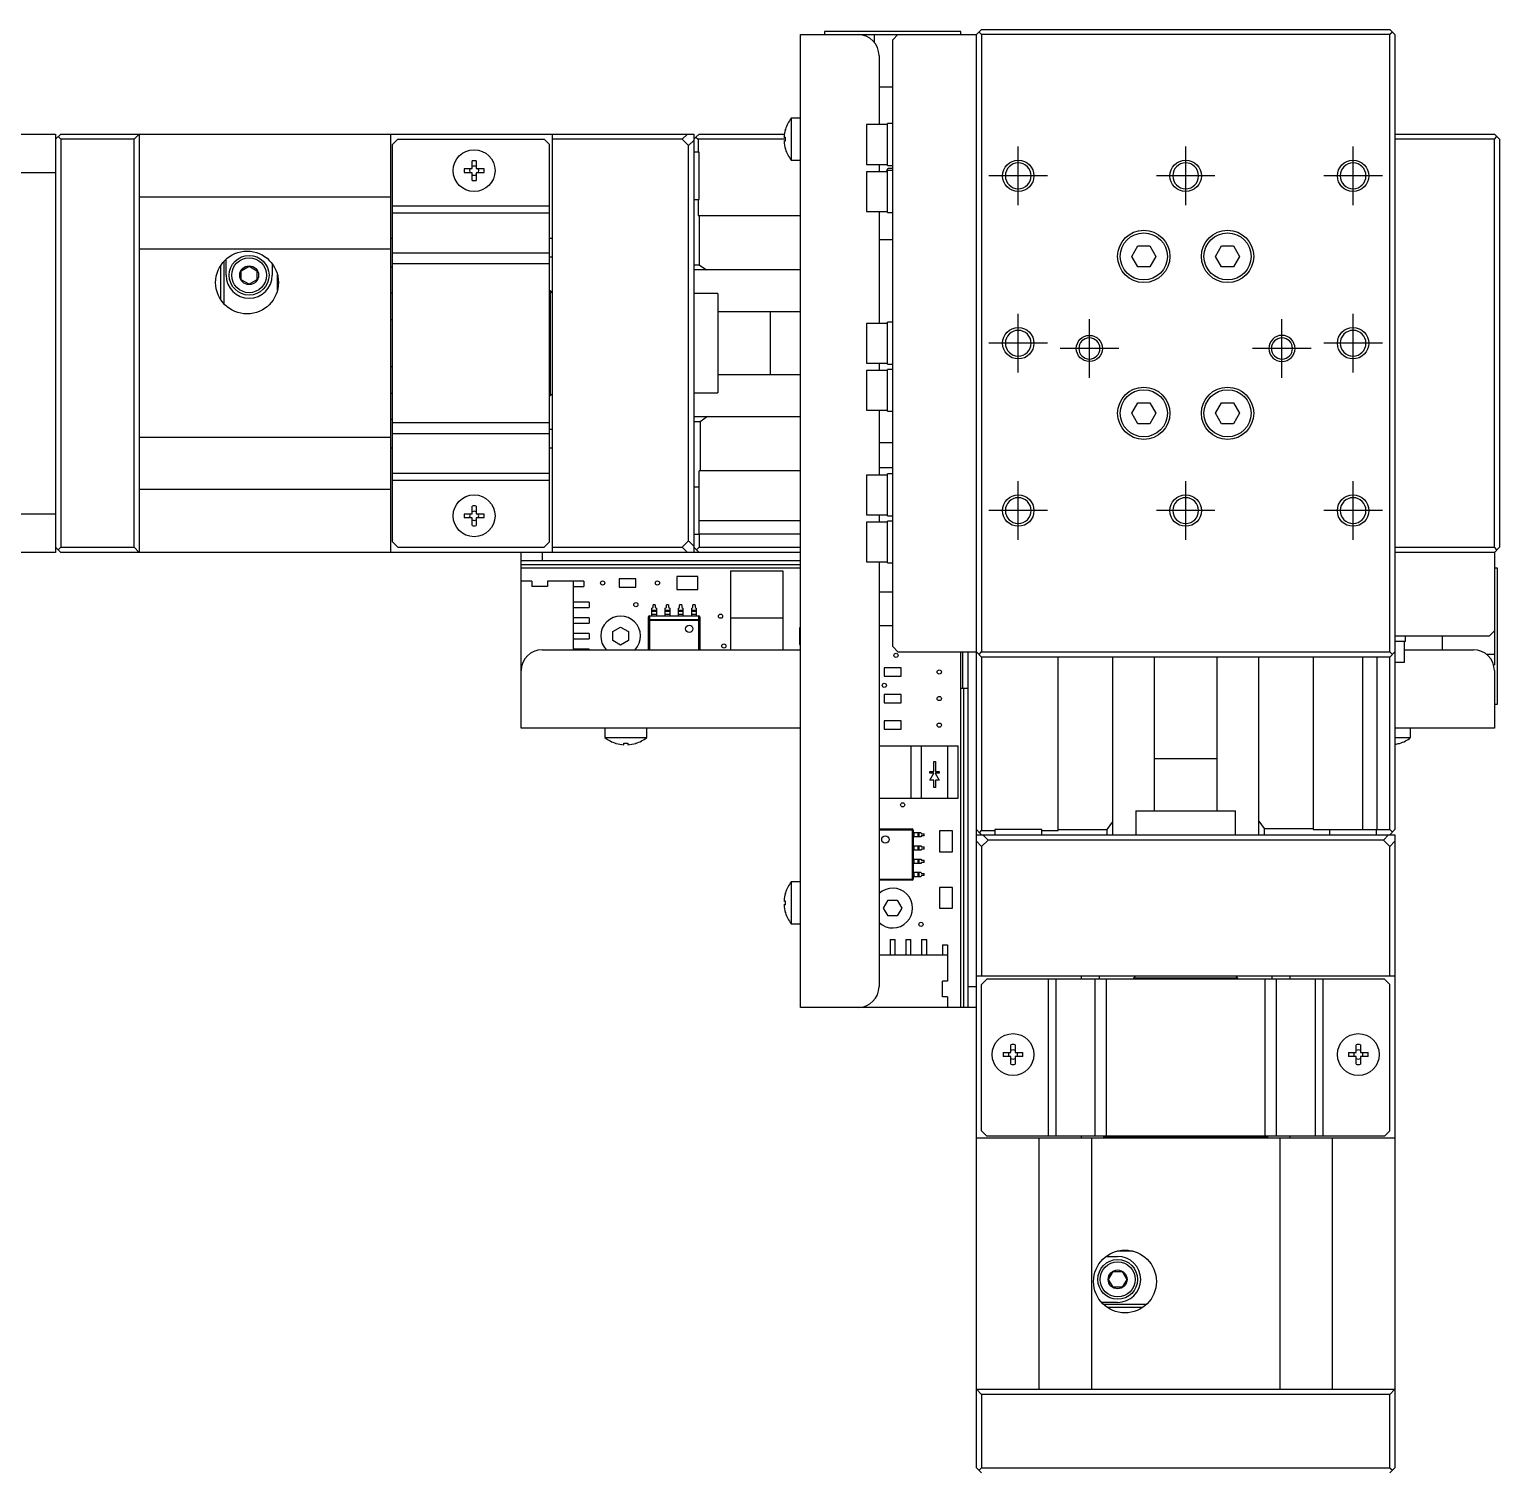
# Model space of a CAD drawing. Extents: x 0 to 621, y -8 to 396.
# Drawn here: x 150.1 to 290.6, y 168.8 to 306.7 of the extents above; entities that cross this region are included whole.
import ezdxf

# ---------------------------------------------------------------- set-up
doc = ezdxf.new("R2010")
doc.units = 0
doc.header["$LTSCALE"] = 0.5
doc.linetypes.add('CENTER', pattern=[50.8, 31.75, -6.35, 6.35, -6.35])
for name, color, linetype in [('MSM_CENTER', 1, 'CENTER'), ('MSM_CONTINUOUS', 7, 'CONTINUOUS'), ('MSM_NARROW', 5, 'CONTINUOUS')]:
    doc.layers.add(name, color=color, linetype=linetype)

msp = doc.modelspace()

# ---------------------------------------------------------------- linework, layer by layer
at = {"layer": 'MSM_CENTER'}
for p, q in [((244.6, 289.9), (244.6, 295.5)), ((260.6, 289.9), (260.6, 295.5)), ((276.6, 289.9), (276.6, 295.5)), ((247.4, 292.7), (241.8, 292.7)), ((263.4, 292.7), (257.8, 292.7)), ((279.4, 292.7), (273.8, 292.7)), ((244.6, 273.9), (244.6, 279.5)), ((251.4, 273.4), (251.4, 279)), ((269.8, 273.4), (269.8, 279)), ((276.6, 273.9), (276.6, 279.5)), ((247.4, 276.7), (241.8, 276.7)), ((254.2, 276.2), (248.6, 276.2)), ((272.6, 276.2), (267, 276.2)), ((279.4, 276.7), (273.8, 276.7)), ((244.6, 257.9), (244.6, 263.5)), ((260.6, 257.9), (260.6, 263.5)), ((276.6, 257.9), (276.6, 263.5)), ((247.4, 260.7), (241.8, 260.7)), ((263.4, 260.7), (257.8, 260.7)), ((279.4, 260.7), (273.8, 260.7))]:
    msp.add_line(p, q, dxfattribs=at)
at = {"layer": 'MSM_CONTINUOUS'}
for p, q in [((239.1, 306.5), (226.1, 306.5)), ((226.1, 306.5), (226.1, 306.2)), ((239.1, 306.2), (239.1, 306.5)), ((241.1, 306.7), (240.6, 306.2)), ((241.1, 306.2), (240.85, 306.45)), ((241.1, 306.7), (280.1, 306.7)), ((280.6, 306.2), (280.1, 306.7)), ((280.35, 306.45), (280.1, 306.2)), ((223.8, 213.2), (223.8, 306.2)), ((223.8, 306.2), (240.6, 306.2)), ((230.85, 305.47), (230.85, 306.2)), ((233.1, 306.2), (232.6, 305.7)), ((232.6, 247.7), (232.6, 305.7)), ((240.6, 169.2), (240.6, 306.2)), ((280.1, 306.2), (241.1, 306.2)), ((241.1, 306.2), (241.1, 247.2)), ((280.1, 247.2), (280.1, 306.2)), ((280.6, 306.2), (280.6, 230.2)), ((231.3, 304.2), (231.3, 297.6)), ((231.3, 301.2), (232.6, 301.2)), ((222.9, 298.2), (222.9, 294.2)), ((223.8, 298.2), (222.9, 298.2)), ((86.2, 296.7), (152.6, 296.7)), ((152.6, 296.7), (152.6, 256.7)), ((153.1, 296.7), (152.6, 296.2)), ((153.1, 296.7), (213.6, 296.7)), ((160.1, 296.2), (160.6, 296.7)), ((160.6, 296.7), (160.6, 256.7)), ((184.6, 296.7), (184.6, 256.7)), ((200.1, 256.7), (200.1, 296.7)), ((212.49, 296.2), (212.99, 296.7)), ((213.6, 296.7), (213.6, 256.7)), ((214.1, 296.7), (213.8, 296.4)), ((214.1, 296.7), (222.25, 296.7)), ((222.34, 297.15), (222.34, 297.13)), ((230.1, 297.6), (230.1, 293.8)), ((232.1, 297.6), (230.1, 297.6)), ((232.1, 293.7), (232.1, 297.7)), ((232.6, 297.7), (232.1, 297.7)), ((280.6, 296.7), (290.1, 296.7)), ((290.6, 296.2), (290.1, 296.7)), ((152.85, 296.45), (153.1, 296.2)), ((153.1, 296.2), (153.1, 257.2)), ((160.1, 296.2), (153.1, 296.2)), ((160.1, 257.2), (160.1, 296.2)), ((185.3, 296.2), (184.8, 295.7)), ((184.8, 257.7), (184.8, 295.7)), ((185.3, 296.2), (199.3, 296.2)), ((199.8, 295.7), (199.3, 296.2)), ((199.8, 257.7), (199.8, 295.7)), ((212.49, 296.2), (200.1, 296.2)), ((213.1, 295.59), (212.49, 296.2)), ((213.6, 296.09), (213.1, 295.59)), ((213.1, 257.81), (213.1, 295.59)), ((213.8, 296.4), (213.6, 296.2)), ((213.8, 296.4), (214, 296.2)), ((214, 296.2), (214, 294.95)), ((222.34, 296.2), (214, 296.2)), ((222.21, 296.4), (222.34, 296.4)), ((222.34, 296), (222.21, 296)), ((222.34, 296.4), (222.34, 296)), ((222.34, 295.27), (222.34, 295.25)), ((290.1, 296.2), (280.6, 296.2)), ((290.1, 296.2), (290.35, 296.45)), ((290.1, 257.2), (290.1, 296.2)), ((290.6, 296.2), (290.6, 257.2)), ((192.4, 293.4), (192.4, 294.13)), ((192.8, 294.13), (192.8, 293.4)), ((214.1, 294.95), (213.6, 294.95)), ((214.1, 290.45), (214.1, 294.95)), ((222.9, 294.2), (223.8, 294.2)), ((230.1, 293.8), (232.1, 293.8)), ((231.3, 293.8), (231.3, 293.1)), ((232.1, 293.7), (232.6, 293.7)), ((152.6, 293), (147.6, 293)), ((191.67, 293.4), (192.4, 293.4)), ((192.4, 293), (191.67, 293)), ((192.4, 292.27), (192.4, 293)), ((192.8, 293.4), (193.53, 293.4)), ((193.53, 293), (192.8, 293)), ((192.8, 293), (192.8, 292.27)), ((230.1, 293.1), (230.1, 289.3)), ((232.1, 293.1), (230.1, 293.1)), ((231.97, 293.1), (232.17, 293.45)), ((232.1, 289.2), (232.1, 293.2)), ((232.6, 293.2), (232.1, 293.2)), ((232.17, 293.45), (232.6, 293.45)), ((160.6, 290.7), (184.6, 290.7)), ((184.8, 289.82), (199.8, 289.82)), ((213.6, 290.45), (214.1, 290.45)), ((214, 290.45), (214, 288.9)), ((199.8, 289.12), (184.8, 289.12)), ((214, 288.9), (223.8, 288.9)), ((214.1, 288.9), (214.1, 284.2)), ((230.1, 289.3), (232.1, 289.3)), ((231.3, 289.3), (231.3, 278.6)), ((232.1, 289.2), (232.6, 289.2)), ((184.8, 286.7), (184.6, 286.7)), ((200.1, 286.7), (199.8, 286.7)), ((184.6, 285.7), (160.6, 285.7)), ((184.8, 285.35), (199.8, 285.35)), ((231.3, 286.6), (232.6, 286.6)), ((255.45, 285), (256.02, 286)), ((256.02, 286), (257.18, 286)), ((257.18, 286), (257.76, 285)), ((263.45, 285), (264.02, 286)), ((264.02, 286), (265.18, 286)), ((265.18, 286), (265.76, 285)), ((168.4, 280.84), (168.4, 284.16)), ((168.7, 280.46), (168.7, 284.54)), ((168.9, 283.2), (168.9, 284.74)), ((170.35, 283.63), (171.1, 284.07)), ((171.1, 284.07), (171.85, 283.63)), ((173.3, 284.3), (173.3, 283.2)), ((184.77, 283.97), (184.6, 283.97)), ((184.77, 284.58), (184.77, 268.82)), ((184.8, 284.58), (184.77, 284.58)), ((199.8, 284.29), (184.8, 284.29)), ((199.8, 284.95), (200.1, 284.95)), ((213.6, 284.2), (214.1, 284.2)), ((214.1, 284.2), (214.81, 283.7)), ((256.02, 284), (255.45, 285)), ((257.18, 284), (256.02, 284)), ((257.76, 285), (257.18, 284)), ((264.02, 284), (263.45, 285)), ((265.18, 284), (264.02, 284)), ((265.76, 285), (265.18, 284)), ((170.35, 282.77), (170.35, 283.63)), ((171.1, 282.34), (170.35, 282.77)), ((171.85, 282.77), (171.1, 282.34)), ((171.85, 283.63), (171.85, 282.77)), ((173.8, 281.73), (173.8, 283.27)), ((184.8, 283.53), (184.77, 283.53)), ((184.8, 282.94), (184.77, 282.94)), ((223.8, 283.7), (213.6, 283.7)), ((184.77, 281.47), (184.6, 281.47)), ((199.9, 281.7), (199.8, 281.7)), ((199.9, 271.7), (199.9, 281.7)), ((200.1, 281.5), (199.9, 281.7)), ((215.9, 281.45), (213.6, 281.45)), ((215.9, 281.45), (215.9, 271.95)), ((223.8, 279.7), (215.9, 279.7)), ((220.9, 279.7), (220.9, 273.7)), ((184.6, 278.97), (184.77, 278.97)), ((230.1, 278.6), (230.1, 274.8)), ((232.1, 278.6), (230.1, 278.6)), ((232.1, 274.7), (232.1, 278.7)), ((232.6, 278.7), (232.1, 278.7)), ((184.77, 274.43), (184.6, 274.43)), ((230.1, 274.8), (232.1, 274.8)), ((230.1, 274.1), (230.1, 270.3)), ((232.1, 274.1), (230.1, 274.1)), ((231.3, 274.8), (231.3, 274.1)), ((232.1, 274.7), (232.6, 274.7)), ((232.1, 270.2), (232.1, 274.2)), ((232.6, 274.2), (232.1, 274.2)), ((215.9, 273.7), (223.8, 273.7)), ((184.6, 271.93), (184.77, 271.93)), ((199.8, 271.7), (199.9, 271.7)), ((199.9, 271.7), (200.1, 271.9)), ((213.6, 271.95), (215.9, 271.95)), ((184.8, 270.46), (184.77, 270.46)), ((184.8, 269.88), (184.77, 269.88)), ((230.1, 270.3), (232.1, 270.3)), ((231.3, 270.3), (231.3, 264.1)), ((232.1, 270.2), (232.6, 270.2)), ((255.45, 270), (256.02, 271)), ((256.02, 269), (255.45, 270)), ((256.02, 271), (257.18, 271)), ((257.18, 271), (257.76, 270)), ((257.76, 270), (257.18, 269)), ((263.45, 270), (264.02, 271)), ((264.02, 269), (263.45, 270)), ((264.02, 271), (265.18, 271)), ((265.18, 271), (265.76, 270)), ((265.76, 270), (265.18, 269)), ((184.6, 269.43), (184.77, 269.43)), ((184.77, 268.82), (184.8, 268.82)), ((184.8, 269.12), (199.8, 269.12)), ((200.1, 268.45), (199.8, 268.45)), ((213.6, 269.7), (223.8, 269.7)), ((214.2, 269.2), (213.6, 269.2)), ((214.91, 269.7), (214.2, 269.2)), ((214.2, 269.2), (214.2, 264.5)), ((257.18, 269), (256.02, 269)), ((265.18, 269), (264.02, 269)), ((184.6, 267.7), (160.6, 267.7)), ((199.8, 268.05), (184.8, 268.05)), ((231.3, 267.2), (232.6, 267.2)), ((184.6, 266.7), (184.8, 266.7)), ((199.8, 266.7), (200.1, 266.7)), ((184.8, 264.29), (199.8, 264.29)), ((214.1, 258.45), (214.1, 264.5)), ((223.8, 264.5), (214.1, 264.5)), ((232.6, 264.8), (231.3, 264.8)), ((232.1, 260.2), (232.1, 264.2)), ((232.6, 264.2), (232.1, 264.2)), ((199.8, 263.58), (184.8, 263.58)), ((214.1, 262.95), (213.6, 262.95)), ((230.1, 264.1), (230.1, 260.3)), ((232.1, 264.1), (230.1, 264.1)), ((184.6, 262.7), (160.6, 262.7)), ((86.2, 260.4), (152.6, 260.4)), ((191.67, 260.4), (192.4, 260.4)), ((192.4, 260), (191.67, 260)), ((192.4, 260.4), (192.4, 261.13)), ((192.4, 259.27), (192.4, 260)), ((192.8, 261.13), (192.8, 260.4)), ((192.8, 260.4), (193.53, 260.4)), ((193.53, 260), (192.8, 260)), ((192.8, 260), (192.8, 259.27)), ((230.1, 260.3), (232.1, 260.3)), ((231.3, 260.3), (231.3, 259.6)), ((232.1, 260.2), (232.6, 260.2)), ((214.1, 259.76), (223.8, 259.76)), ((230.1, 259.6), (230.1, 255.8)), ((232.1, 259.6), (230.1, 259.6)), ((232.1, 255.7), (232.1, 259.7)), ((232.6, 259.7), (232.1, 259.7)), ((152.6, 257.2), (153.1, 256.7)), ((153.1, 257.2), (152.85, 256.95)), ((153.1, 257.2), (160.1, 257.2)), ((160.6, 256.7), (160.1, 257.2)), ((184.8, 257.7), (185.3, 257.2)), ((185.3, 257.2), (199.3, 257.2)), ((199.3, 257.2), (199.8, 257.7)), ((200.1, 257.2), (212.49, 257.2)), ((212.49, 257.2), (213.1, 257.81)), ((212.99, 256.7), (212.49, 257.2)), ((213.1, 257.81), (213.6, 257.31)), ((213.6, 258.45), (214.1, 258.45)), ((213.6, 257.2), (214.1, 256.7)), ((214.1, 257.2), (213.85, 256.95)), ((214.1, 258.44), (214.1, 257.2)), ((223.8, 258.44), (214.1, 258.44)), ((214.1, 257.2), (223.8, 257.2)), ((280.6, 257.2), (290.1, 257.2)), ((290.1, 256.7), (290.6, 257.2)), ((290.35, 256.95), (290.1, 257.2)), ((152.6, 256.7), (86.2, 256.7)), ((223.8, 256.7), (153.1, 256.7)), ((197.1, 239.9), (197.1, 256.7)), ((223.8, 255.9), (197.1, 255.9)), ((199.1, 256.7), (199.1, 255.9)), ((230.1, 255.8), (232.1, 255.8)), ((231.3, 255.8), (231.3, 215.2)), ((290.1, 256.7), (280.6, 256.7)), ((290.1, 256.7), (290.1, 245.95)), ((223.8, 255.5), (197.1, 255.5)), ((223.8, 255.2), (197.1, 255.2)), ((211.98, 254.41), (211.98, 253.16)), ((213.98, 254.41), (211.98, 254.41)), ((213.98, 253.16), (213.98, 254.41)), ((217.1, 254.95), (222.1, 254.95)), ((217.1, 254.95), (217.1, 247.4)), ((222.1, 254.95), (222.1, 247.4)), ((232.1, 255.7), (232.6, 255.7)), ((290.4, 255.2), (290.1, 255.2)), ((290.4, 242.2), (290.4, 255.2)), ((198.1, 253.95), (197.1, 253.95)), ((198.1, 253.95), (198.1, 253.45)), ((199.6, 253.45), (198.1, 253.45)), ((199.6, 253.95), (199.6, 253.45)), ((203.1, 253.95), (199.6, 253.95)), ((202.1, 247.4), (202.1, 253.95)), ((202.1, 253.45), (203.1, 253.45)), ((203.1, 253.95), (203.1, 253.45)), ((208.06, 254.18), (206.46, 254.18)), ((206.46, 254.18), (206.46, 253.38)), ((206.46, 253.38), (208.06, 253.38)), ((208.06, 253.38), (208.06, 254.18)), ((211.98, 253.16), (213.98, 253.16)), ((232.6, 252.9), (231.3, 252.9)), ((203.6, 251.95), (202.1, 251.95)), ((203.6, 251.95), (203.6, 251.45)), ((209.7, 251.45), (209.7, 251.7)), ((209.9, 251.7), (209.7, 251.7)), ((209.9, 251.7), (209.9, 251.45)), ((210.97, 251.45), (210.97, 251.7)), ((211.17, 251.7), (210.97, 251.7)), ((211.17, 251.7), (211.17, 251.45)), ((212.24, 251.45), (212.24, 251.7)), ((212.44, 251.7), (212.24, 251.7)), ((212.44, 251.7), (212.44, 251.45)), ((213.51, 251.45), (213.51, 251.7)), ((213.71, 251.7), (213.51, 251.7)), ((213.71, 251.7), (213.71, 251.45)), ((202.1, 251.45), (203.6, 251.45)), ((203.6, 250.45), (202.1, 250.45)), ((203.6, 250.45), (203.6, 249.95)), ((209.27, 250.58), (209.26, 250.58)), ((209.26, 250.58), (209.26, 250.57)), ((209.26, 250.57), (209.26, 250.57)), ((209.26, 250.57), (209.26, 250.56)), ((209.26, 250.56), (209.26, 250.56)), ((209.26, 250.56), (209.26, 250.55)), ((209.26, 247.4), (209.26, 250.55)), ((209.27, 250.26), (209.26, 250.26)), ((209.26, 250.26), (209.26, 250.25)), ((209.26, 250.25), (209.26, 250.25)), ((209.26, 250.25), (209.26, 250.24)), ((209.26, 250.24), (209.26, 250.24)), ((209.26, 250.24), (209.26, 250.23)), ((209.26, 250.23), (214.16, 250.23)), ((209.28, 250.6), (209.27, 250.59)), ((209.27, 250.59), (209.27, 250.59)), ((209.27, 250.59), (209.27, 250.58)), ((209.28, 250.28), (209.27, 250.27)), ((209.27, 250.27), (209.27, 250.27)), ((209.27, 250.27), (209.27, 250.26)), ((209.29, 250.61), (209.28, 250.6)), ((209.28, 250.6), (209.28, 250.6)), ((209.29, 250.28), (209.28, 250.28)), ((209.28, 250.28), (209.28, 250.28)), ((209.3, 250.61), (209.29, 250.61)), ((209.3, 250.29), (209.29, 250.28)), ((209.31, 250.61), (209.3, 250.61)), ((209.3, 250.61), (209.3, 250.61)), ((209.31, 250.29), (209.3, 250.29)), ((209.3, 250.29), (209.3, 250.29)), ((209.32, 250.62), (209.31, 250.61)), ((209.32, 250.3), (209.31, 250.29)), ((209.33, 250.62), (209.32, 250.62)), ((209.32, 250.62), (209.32, 250.62)), ((209.33, 250.3), (209.32, 250.3)), ((209.32, 250.3), (209.32, 250.3)), ((209.34, 250.62), (209.33, 250.62)), ((209.34, 250.3), (209.33, 250.3)), ((209.35, 250.62), (209.34, 250.62)), ((209.35, 250.3), (209.34, 250.3)), ((209.36, 250.62), (209.35, 250.62)), ((209.36, 250.3), (209.35, 250.3)), ((209.36, 250.65), (214.06, 250.65)), ((209.36, 250.65), (209.36, 247.4)), ((214.06, 250.62), (209.36, 250.62)), ((209.36, 250.3), (214.06, 250.3)), ((209.59, 251.38), (209.7, 251.45)), ((209.59, 250.65), (209.59, 251.38)), ((209.59, 251.19), (210.02, 251.19)), ((209.59, 251.09), (210.02, 251.09)), ((210.02, 250.76), (209.59, 250.76)), ((209.9, 251.45), (210.02, 251.38)), ((210.02, 251.38), (210.02, 250.65)), ((210.86, 251.38), (210.97, 251.45)), ((210.86, 250.65), (210.86, 251.38)), ((210.86, 251.19), (211.29, 251.19)), ((210.86, 251.09), (211.29, 251.09)), ((211.29, 250.76), (210.86, 250.76)), ((211.17, 251.45), (211.29, 251.38)), ((211.29, 251.38), (211.29, 250.65)), ((212.13, 251.38), (212.24, 251.45)), ((212.13, 250.65), (212.13, 251.38)), ((212.13, 251.19), (212.56, 251.19)), ((212.13, 251.09), (212.56, 251.09)), ((212.56, 250.76), (212.13, 250.76)), ((212.44, 251.45), (212.56, 251.38)), ((212.56, 251.38), (212.56, 250.65)), ((213.4, 251.38), (213.51, 251.45)), ((213.4, 250.65), (213.4, 251.38)), ((213.4, 251.19), (213.83, 251.19)), ((213.4, 251.09), (213.83, 251.09)), ((213.83, 250.76), (213.4, 250.76)), ((213.71, 251.45), (213.83, 251.38)), ((213.83, 251.38), (213.83, 250.65)), ((214.06, 247.4), (214.06, 250.65)), ((214.07, 250.62), (214.06, 250.62)), ((214.06, 250.62), (214.06, 250.62)), ((214.07, 250.3), (214.06, 250.3)), ((214.06, 250.3), (214.06, 250.3)), ((214.08, 250.62), (214.07, 250.62)), ((214.08, 250.3), (214.07, 250.3)), ((214.09, 250.62), (214.08, 250.62)), ((214.09, 250.3), (214.08, 250.3)), ((214.1, 250.61), (214.09, 250.62)), ((214.09, 250.62), (214.09, 250.62)), ((214.1, 250.29), (214.09, 250.3)), ((214.09, 250.3), (214.09, 250.3)), ((214.11, 250.61), (214.1, 250.61)), ((214.11, 250.29), (214.1, 250.29)), ((214.12, 250.61), (214.11, 250.61)), ((214.11, 250.61), (214.11, 250.61)), ((214.12, 250.28), (214.11, 250.29)), ((214.11, 250.29), (214.11, 250.29)), ((214.13, 250.6), (214.12, 250.61)), ((214.13, 250.28), (214.12, 250.28)), ((214.14, 250.59), (214.13, 250.6)), ((214.13, 250.6), (214.13, 250.6)), ((214.14, 250.27), (214.13, 250.28)), ((214.13, 250.28), (214.13, 250.28)), ((214.14, 250.58), (214.14, 250.59)), ((214.14, 250.59), (214.14, 250.59)), ((214.15, 250.58), (214.14, 250.58)), ((214.14, 250.26), (214.14, 250.27)), ((214.14, 250.27), (214.14, 250.27)), ((214.15, 250.26), (214.14, 250.26)), ((214.15, 250.57), (214.15, 250.58)), ((214.15, 250.56), (214.15, 250.57)), ((214.15, 250.57), (214.15, 250.57)), ((214.16, 250.56), (214.15, 250.56)), ((214.15, 250.25), (214.15, 250.26)), ((214.15, 250.24), (214.15, 250.25)), ((214.15, 250.25), (214.15, 250.25)), ((214.16, 250.24), (214.15, 250.24)), ((214.16, 250.55), (214.16, 250.56)), ((214.16, 250.55), (214.16, 247.4)), ((214.16, 250.23), (214.16, 250.24)), ((217.1, 250.45), (222.1, 250.45)), ((202.1, 249.95), (203.6, 249.95)), ((203.6, 248.95), (202.1, 248.95)), ((203.6, 248.95), (203.6, 248.45)), ((205.85, 249.13), (206.6, 249.57)), ((205.85, 248.27), (205.85, 249.13)), ((206.6, 249.57), (207.35, 249.13)), ((207.35, 249.13), (207.35, 248.27)), ((223.69, 249.5), (223.69, 247.9)), ((223.8, 249.5), (223.69, 249.5)), ((231.3, 249.7), (232.6, 249.7)), ((289.6, 248.7), (280.6, 248.7)), ((281.6, 248.2), (281.6, 248.7)), ((285.1, 248.7), (285.1, 247.4)), ((289.6, 248.7), (290.1, 249.2)), ((199.1, 247.4), (223.8, 247.4)), ((202.1, 248.45), (203.6, 248.45)), ((203.6, 247.45), (202.1, 247.45)), ((203.6, 247.45), (203.6, 247.4)), ((206.6, 247.84), (205.85, 248.27)), ((207.35, 248.27), (206.6, 247.84)), ((223.69, 247.9), (223.8, 247.9)), ((232.6, 247.7), (233.1, 247.2)), ((281.6, 248.2), (280.6, 248.2)), ((281.5, 246.2), (281.5, 248.2)), ((281.5, 247.4), (288.1, 247.4)), ((233.1, 247.2), (240.6, 247.2)), ((239.1, 213.2), (239.1, 247.2)), ((239.3, 243.7), (239.3, 247.2)), ((239.8, 213.2), (239.8, 247.2)), ((240.6, 247.2), (241.1, 246.7)), ((240.85, 246.95), (241.1, 247.2)), ((241.1, 247.2), (280.1, 247.2)), ((241.1, 246.7), (241.1, 230.1)), ((280.1, 246.7), (241.1, 246.7)), ((248.4, 230.1), (248.4, 246.7)), ((253.6, 246.7), (253.6, 229.7)), ((257.6, 246.7), (257.6, 232)), ((263.6, 232), (263.6, 246.7)), ((267.6, 229.7), (267.6, 246.7)), ((272.8, 246.7), (272.8, 230.2)), ((277.54, 230.2), (277.54, 246.7)), ((278.86, 246.7), (278.86, 230.2)), ((280.1, 247.2), (280.35, 246.95)), ((280.1, 246.7), (280.6, 247.2)), ((280.1, 230.2), (280.1, 246.7)), ((280.6, 246.2), (281.5, 246.2)), ((290.1, 246.95), (289.36, 246.95)), ((290.02, 245.95), (290.1, 245.95)), ((231.8, 245.67), (231.8, 244.87)), ((233.4, 245.67), (231.8, 245.67)), ((231.8, 244.87), (233.4, 244.87)), ((233.4, 244.87), (233.4, 245.67)), ((290.1, 245.4), (290.1, 239.9)), ((231.8, 243.13), (231.8, 242.33)), ((233.4, 243.13), (231.8, 243.13)), ((233.4, 242.33), (233.4, 243.13)), ((239.8, 243.7), (239.1, 243.7)), ((239.4, 213.2), (239.4, 243.7)), ((231.8, 242.33), (233.4, 242.33)), ((290.1, 242.2), (290.4, 242.2)), ((231.8, 240.59), (231.8, 239.79)), ((233.4, 240.59), (231.8, 240.59)), ((233.4, 239.79), (233.4, 240.59)), ((223.8, 239.9), (197.1, 239.9)), ((205.1, 239.9), (205.1, 239)), ((205.1, 239), (209.1, 239)), ((209.1, 239), (209.1, 239.9)), ((231.8, 239.79), (233.4, 239.79)), ((290.1, 239.9), (280.6, 239.9)), ((280.6, 239), (282.1, 239)), ((282.1, 239), (282.1, 239.9)), ((206.15, 238.45), (206.17, 238.45)), ((206.9, 238.45), (207.3, 238.45)), ((206.9, 238.31), (206.9, 238.45)), ((207.3, 238.45), (207.3, 238.31)), ((208.03, 238.45), (208.05, 238.45)), ((231.3, 238.2), (238.85, 238.2)), ((234.35, 238.2), (234.35, 233.2)), ((235.35, 233.2), (235.35, 238.2)), ((237.85, 238.2), (237.85, 233.2)), ((238.85, 233.2), (238.85, 238.2)), ((281.03, 238.45), (281.05, 238.45)), ((236.53, 236.7), (236.68, 236.7)), ((236.53, 235.75), (236.53, 236.7)), ((236.68, 236.7), (236.68, 235.75)), ((257.6, 237), (263.6, 237)), ((236.15, 235.75), (236.53, 235.75)), ((236.15, 235.6), (236.15, 235.75)), ((236.15, 234.92), (236.54, 235.6)), ((236.54, 235.6), (236.15, 235.6)), ((236.53, 234.92), (236.15, 234.92)), ((236.53, 234.22), (236.53, 234.92)), ((237.05, 235.6), (236.66, 235.6)), ((236.66, 235.6), (237.05, 234.92)), ((236.68, 235.75), (237.05, 235.75)), ((237.05, 234.92), (236.68, 234.92)), ((236.68, 234.92), (236.68, 234.22)), ((237.05, 235.75), (237.05, 235.6)), ((236.68, 234.22), (236.53, 234.22)), ((231.3, 233.2), (238.85, 233.2)), ((255.85, 232), (265.35, 232)), ((255.85, 232), (255.85, 229.7)), ((265.35, 229.7), (265.35, 232)), ((253.1, 230.2), (253.6, 230.91)), ((267.6, 231.01), (268.1, 230.3)), ((231.3, 230.26), (234.45, 230.26)), ((234.55, 230.16), (231.3, 230.16)), ((234.45, 230.26), (234.45, 225.36)), ((234.55, 230.16), (234.55, 225.46)), ((234.55, 229.93), (235.28, 229.93)), ((235.28, 229.5), (234.55, 229.5)), ((234.66, 229.5), (234.66, 229.93)), ((234.99, 229.93), (234.99, 229.5)), ((235.09, 229.93), (235.09, 229.5)), ((235.28, 229.93), (235.35, 229.81)), ((235.35, 229.61), (235.28, 229.5)), ((235.35, 229.81), (235.6, 229.81)), ((235.6, 229.61), (235.35, 229.61)), ((235.6, 229.61), (235.6, 229.81)), ((237.06, 230.08), (237.06, 228.08)), ((238.31, 230.08), (237.06, 230.08)), ((238.31, 228.08), (238.31, 230.08)), ((240.6, 230.2), (240.9, 229.9)), ((240.6, 229.7), (280.6, 229.7)), ((241.1, 228.59), (240.6, 229.09)), ((240.9, 229.9), (241.1, 230.1)), ((240.9, 229.9), (241.1, 229.7)), ((241.1, 230.1), (242.35, 230.1)), ((241.71, 229.2), (241.1, 228.59)), ((241.21, 229.7), (241.71, 229.2)), ((279.49, 229.2), (241.71, 229.2)), ((246.85, 230.2), (242.35, 230.2)), ((242.35, 230.2), (242.35, 229.7)), ((246.85, 229.7), (246.85, 230.2)), ((246.85, 230.1), (248.4, 230.1)), ((248.4, 230.2), (253.1, 230.2)), ((253.1, 229.7), (253.1, 230.2)), ((268.1, 230.3), (268.1, 229.7)), ((268.1, 230.3), (272.8, 230.3)), ((272.8, 230.2), (278.85, 230.2)), ((274.35, 230.2), (274.35, 229.7)), ((278.85, 229.7), (278.85, 230.2)), ((278.86, 230.2), (280.1, 230.2)), ((279.49, 229.2), (279.99, 229.7)), ((280.1, 228.59), (279.49, 229.2)), ((280.1, 230.2), (280.35, 229.95)), ((280.1, 229.7), (280.6, 230.2)), ((280.6, 229.09), (280.1, 228.59)), ((280.6, 229.7), (280.6, 169.2)), ((234.55, 228.66), (235.28, 228.66)), ((235.28, 228.23), (234.55, 228.23)), ((234.66, 228.23), (234.66, 228.66)), ((234.99, 228.66), (234.99, 228.23)), ((235.09, 228.66), (235.09, 228.23)), ((235.28, 228.66), (235.35, 228.54)), ((235.35, 228.34), (235.28, 228.23)), ((235.35, 228.54), (235.6, 228.54)), ((235.6, 228.34), (235.35, 228.34)), ((235.6, 228.34), (235.6, 228.54)), ((237.06, 228.08), (238.31, 228.08)), ((241.1, 228.59), (241.1, 216.2)), ((280.1, 216.2), (280.1, 228.59)), ((234.55, 227.39), (235.28, 227.39)), ((235.28, 226.96), (234.55, 226.96)), ((234.66, 226.96), (234.66, 227.39)), ((234.99, 227.39), (234.99, 226.96)), ((235.09, 227.39), (235.09, 226.96)), ((235.28, 227.39), (235.35, 227.27)), ((235.35, 227.07), (235.28, 226.96)), ((235.35, 227.27), (235.6, 227.27)), ((235.6, 227.07), (235.35, 227.07)), ((235.6, 227.07), (235.6, 227.27)), ((222.9, 225.2), (222.9, 221.2)), ((223.8, 225.2), (222.9, 225.2)), ((231.3, 225.46), (234.55, 225.46)), ((234.45, 225.36), (231.3, 225.36)), ((234.55, 226.12), (235.28, 226.12)), ((235.28, 225.69), (234.55, 225.69)), ((234.66, 225.69), (234.66, 226.12)), ((234.99, 226.12), (234.99, 225.69)), ((235.09, 226.12), (235.09, 225.69)), ((235.28, 226.12), (235.35, 226)), ((235.35, 225.8), (235.28, 225.69)), ((235.35, 226), (235.6, 226)), ((235.6, 225.8), (235.35, 225.8)), ((235.6, 225.8), (235.6, 226)), ((222.21, 223.4), (222.34, 223.4)), ((222.34, 224.15), (222.34, 224.13)), ((222.34, 223.4), (222.34, 223)), ((231.73, 222.7), (232.17, 223.45)), ((232.17, 223.45), (233.03, 223.45)), ((233.03, 223.45), (233.47, 222.7)), ((237.06, 224.68), (237.06, 222.68)), ((238.31, 224.68), (237.06, 224.68)), ((238.31, 222.68), (238.31, 224.68)), ((222.34, 223), (222.21, 223)), ((222.34, 222.27), (222.34, 222.25)), ((232.17, 221.95), (231.73, 222.7)), ((233.47, 222.7), (233.03, 221.95)), ((237.06, 222.68), (238.31, 222.68)), ((222.9, 221.2), (223.8, 221.2)), ((233.03, 221.95), (232.17, 221.95)), ((231.3, 219.7), (231.35, 219.7)), ((231.35, 218.2), (231.35, 219.7)), ((232.35, 219.7), (232.85, 219.7)), ((232.35, 219.7), (232.35, 218.2)), ((232.85, 218.2), (232.85, 219.7)), ((233.85, 219.7), (234.35, 219.7)), ((233.85, 219.7), (233.85, 218.2)), ((234.35, 218.2), (234.35, 219.7)), ((235.35, 219.7), (235.85, 219.7)), ((235.35, 219.7), (235.35, 218.2)), ((235.85, 218.2), (235.85, 219.7)), ((237.35, 219.2), (237.85, 219.2)), ((237.35, 219.2), (237.35, 218.2)), ((237.85, 219.2), (237.85, 215.7)), ((237.85, 218.2), (231.3, 218.2)), ((237.85, 215.7), (237.35, 215.7)), ((237.35, 214.2), (237.35, 215.7)), ((239.8, 215.2), (240.6, 215.2)), ((280.6, 216.2), (240.6, 216.2)), ((241.6, 215.9), (241.1, 215.4)), ((241.1, 201.4), (241.1, 215.4)), ((279.6, 215.9), (241.6, 215.9)), ((247.48, 200.9), (247.48, 215.9)), ((248.19, 215.9), (248.19, 200.9)), ((250.6, 216.2), (250.6, 215.9)), ((251.95, 200.9), (251.95, 215.9)), ((252.35, 215.9), (252.35, 216.2)), ((253.01, 215.9), (253.01, 200.9)), ((255.8, 216.2), (255.6, 216)), ((265.6, 216), (255.6, 216)), ((255.6, 216), (255.6, 215.9)), ((265.6, 216), (265.4, 216.2)), ((265.6, 215.9), (265.6, 216)), ((268.19, 200.9), (268.19, 215.9)), ((268.85, 216.2), (268.85, 215.9)), ((269.25, 215.9), (269.25, 200.9)), ((270.6, 215.9), (270.6, 216.2)), ((273.01, 200.9), (273.01, 215.9)), ((273.72, 215.9), (273.72, 200.9)), ((280.1, 215.4), (279.6, 215.9)), ((280.1, 201.4), (280.1, 215.4)), ((237.85, 214.2), (237.35, 214.2)), ((237.85, 214.2), (237.85, 213.2)), ((240.6, 213.2), (223.8, 213.2)), ((243.9, 208.9), (243.9, 209.63)), ((244.3, 209.63), (244.3, 208.9)), ((276.9, 208.9), (276.9, 209.63)), ((277.3, 209.63), (277.3, 208.9)), ((243.17, 208.9), (243.9, 208.9)), ((243.9, 208.5), (243.17, 208.5)), ((243.9, 207.77), (243.9, 208.5)), ((244.3, 208.9), (245.03, 208.9)), ((245.03, 208.5), (244.3, 208.5)), ((244.3, 208.5), (244.3, 207.77)), ((276.17, 208.9), (276.9, 208.9)), ((276.9, 208.5), (276.17, 208.5)), ((276.9, 207.77), (276.9, 208.5)), ((277.3, 208.9), (278.03, 208.9)), ((278.03, 208.5), (277.3, 208.5)), ((277.3, 208.5), (277.3, 207.77)), ((241.1, 201.4), (241.6, 200.9)), ((279.6, 200.9), (280.1, 201.4)), ((280.6, 200.7), (240.6, 200.7)), ((279.6, 200.9), (241.6, 200.9)), ((246.6, 176.7), (246.6, 200.7)), ((250.6, 200.9), (250.6, 200.7)), ((251.6, 200.7), (251.6, 176.7)), ((252.72, 200.9), (252.72, 200.87)), ((252.72, 200.87), (268.48, 200.87)), ((253.33, 200.87), (253.33, 200.7)), ((253.78, 200.9), (253.78, 200.87)), ((254.36, 200.9), (254.36, 200.87)), ((255.83, 200.87), (255.83, 200.7)), ((258.33, 200.7), (258.33, 200.87)), ((262.87, 200.87), (262.87, 200.7)), ((265.37, 200.7), (265.37, 200.87)), ((266.84, 200.9), (266.84, 200.87)), ((267.43, 200.9), (267.43, 200.87)), ((267.87, 200.7), (267.87, 200.87)), ((268.48, 200.87), (268.48, 200.9)), ((269.6, 200.7), (269.6, 176.7)), ((270.6, 200.7), (270.6, 200.9)), ((274.6, 200.7), (274.6, 176.7)), ((255.57, 189.9), (254.03, 189.9)), ((253, 189.4), (254.1, 189.4)), ((253.23, 187.2), (253.67, 187.95)), ((253.67, 186.45), (253.23, 187.2)), ((253.67, 187.95), (254.53, 187.95)), ((254.53, 187.95), (254.97, 187.2)), ((254.97, 187.2), (254.53, 186.45)), ((254.53, 186.45), (253.67, 186.45)), ((254.1, 185), (252.56, 185)), ((256.84, 184.8), (252.76, 184.8)), ((256.46, 184.5), (253.14, 184.5)), ((241.1, 176.2), (240.6, 176.7)), ((240.6, 176.7), (280.6, 176.7)), ((280.1, 176.2), (241.1, 176.2)), ((241.1, 176.2), (241.1, 169.2)), ((280.6, 176.7), (280.1, 176.2)), ((280.1, 169.2), (280.1, 176.2)), ((240.6, 169.2), (241.1, 168.7)), ((240.85, 168.95), (241.1, 169.2)), ((241.1, 169.2), (280.1, 169.2)), ((280.1, 169.2), (280.35, 168.95)), ((280.1, 168.7), (280.6, 169.2))]:
    msp.add_line(p, q, dxfattribs=at)
for centre, radius in [((192.6, 293.2), 2), ((256.6, 285), 2.5), ((256.6, 285), 2.25), ((264.6, 285), 2.5), ((264.6, 285), 2.25), ((170.9, 282.5), 3), ((171.1, 283.2), 1.9), ((171.1, 283.2), 1.67), ((171.1, 283.2), 0.9), ((256.6, 270), 2.5), ((256.6, 270), 2.25), ((264.6, 270), 2.5), ((264.6, 270), 2.25), ((192.6, 260.2), 2), ((204.88, 253.78), 0.2), ((210.12, 253.78), 0.2), ((208.06, 251.7), 0.2), ((216.15, 250.6), 0.2), ((213.16, 249.4), 0.35), ((216.47, 247.76), 0.2), ((232.92, 246.86), 0.2), ((237.05, 245.27), 0.2), ((231.8, 244), 0.2), ((237.05, 242.73), 0.2), ((237.05, 240.19), 0.2), ((233.55, 232.57), 0.2), ((231.9, 229.26), 0.35), ((235.3, 221.14), 0.2), ((244.1, 208.7), 2), ((277.1, 208.7), 2), ((254.8, 187), 3), ((254.1, 187.2), 1.9), ((254.1, 187.2), 1.67), ((254.1, 187.2), 0.9)]:
    msp.add_circle(centre, radius, dxfattribs=at)
at = {"layer": 'MSM_CONTINUOUS', "extrusion": (0, 0, -1)}
for centre, radius in [((-244.6, 292.7), 1.23), ((-260.6, 292.7), 1.23), ((-276.6, 292.7), 1.23), ((-244.6, 276.7), 1.23), ((-251.4, 276.2), 1.01), ((-269.8, 276.2), 1.01), ((-276.6, 276.7), 1.23), ((-244.6, 260.7), 1.23), ((-260.6, 260.7), 1.23), ((-276.6, 260.7), 1.23)]:
    msp.add_circle(centre, radius, dxfattribs=at)
at = {"layer": 'MSM_CONTINUOUS'}
for centre, radius, start, end in [((229.3, 304.2), 2, 0, 90), ((225.4, 296.2), 3.2, 141.3178, 162.73), ((225.4, 296.2), 3.19, 163.0947, 176.4096), ((225.4, 296.2), 3.19, 183.5904, 196.9053), ((225.4, 296.2), 3.2, 197.27, 218.6822), ((192.6, 293.2), 0.95, 77.8468, 102.1532), ((192.6, 293.2), 0.95, 167.8468, 192.1532), ((192.6, 293.2), 0.435, 152.6335, 207.3665), ((192.6, 293.2), 0.435, 62.6335, 117.3665), ((192.6, 293.2), 0.435, 242.6335, 297.3665), ((192.6, 293.2), 0.95, 257.8468, 282.1532), ((192.6, 293.2), 0.435, 332.6335, 27.3665), ((192.6, 293.2), 0.95, 347.8468, 12.1532), ((171.1, 283.2), 2.2, 180.0058, 359.9942), ((192.6, 260.2), 0.95, 167.8468, 192.1532), ((192.6, 260.2), 0.435, 152.6335, 207.3665), ((192.6, 260.2), 0.95, 77.8468, 102.1532), ((192.6, 260.2), 0.435, 62.6335, 117.3665), ((192.6, 260.2), 0.435, 332.6335, 27.3665), ((192.6, 260.2), 0.95, 347.8468, 12.1532), ((192.6, 260.2), 0.435, 242.6335, 297.3665), ((192.6, 260.2), 0.95, 257.8468, 282.1532), ((206.6, 248.7), 1.9, 316.8264, 223.1735), ((209.36, 250.55), 0.1, 90, 180), ((214.06, 250.55), 0.1, 0, 90), ((199.1, 245.4), 2, 90, 180), ((288.1, 245.4), 2, 0, 90), ((207.1, 241.5), 3.2, 231.3178, 252.73), ((207.1, 241.5), 3.2, 287.27, 308.6822), ((280.1, 241.5), 3.2, 287.27, 308.6822), ((207.1, 241.5), 3.19, 253.0947, 266.4097), ((207.1, 241.5), 3.19, 273.5903, 286.9053), ((280.1, 241.5), 3.19, 279.0071, 286.9053), ((234.45, 230.16), 0.1, 0, 90), ((225.4, 223.2), 3.2, 141.3178, 162.73), ((234.45, 225.46), 0.1, 270, 0), ((225.4, 223.2), 3.19, 163.0947, 176.4096), ((232.6, 222.7), 1.9, 226.8264, 133.1735), ((225.4, 223.2), 3.19, 183.5904, 196.9053), ((225.4, 223.2), 3.2, 197.27, 218.6822), ((229.3, 215.2), 2, 270, 0), ((244.1, 208.7), 0.95, 77.8468, 102.1532), ((277.1, 208.7), 0.95, 77.8468, 102.1532), ((244.1, 208.7), 0.95, 167.8468, 192.1532), ((244.1, 208.7), 0.435, 152.6335, 207.3665), ((244.1, 208.7), 0.435, 62.6335, 117.3665), ((244.1, 208.7), 0.435, 242.6335, 297.3665), ((244.1, 208.7), 0.435, 332.6335, 27.3665), ((244.1, 208.7), 0.95, 347.8468, 12.1532), ((277.1, 208.7), 0.95, 167.8468, 192.1532), ((277.1, 208.7), 0.435, 152.6335, 207.3665), ((277.1, 208.7), 0.435, 62.6335, 117.3665), ((277.1, 208.7), 0.435, 242.6335, 297.3665), ((277.1, 208.7), 0.435, 332.6335, 27.3665), ((277.1, 208.7), 0.95, 347.8468, 12.1532), ((244.1, 208.7), 0.95, 257.8468, 282.1532), ((277.1, 208.7), 0.95, 257.8468, 282.1532), ((254.1, 187.2), 2.2, 270.0058, 89.9942)]:
    msp.add_arc(centre, radius, start, end, dxfattribs=at)
at = {"layer": 'MSM_NARROW'}
for centre, radius in [((244.6, 292.7), 1.5), ((260.6, 292.7), 1.5), ((276.6, 292.7), 1.5), ((244.6, 276.7), 1.5), ((276.6, 276.7), 1.5), ((251.4, 276.2), 1.25), ((244.6, 260.7), 1.5), ((260.6, 260.7), 1.5), ((276.6, 260.7), 1.5)]:
    msp.add_circle(centre, radius, dxfattribs=at)
at = {"layer": 'MSM_NARROW', "extrusion": (0, 0, -1)}
msp.add_circle((-269.8, 276.2), 1.25, dxfattribs=at)

doc.saveas('drawing.dxf')
